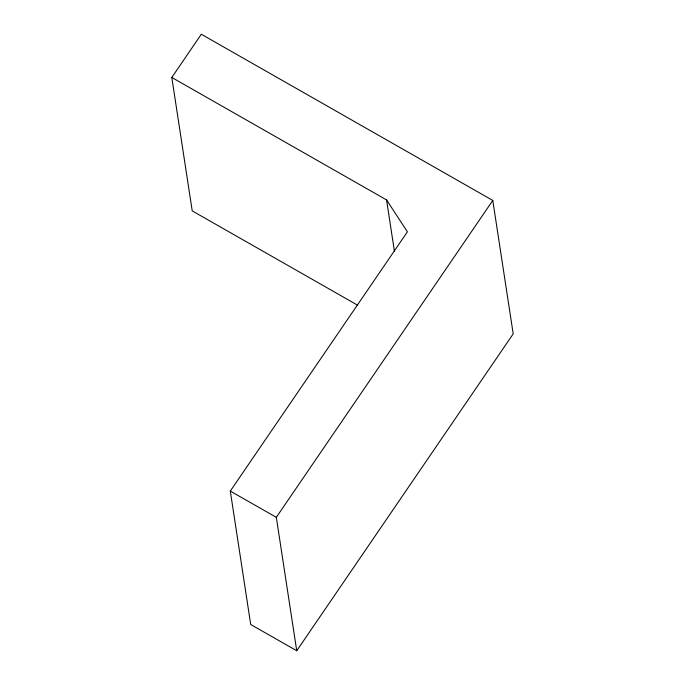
<?xml version="1.0" encoding="UTF-8"?>
<svg xmlns="http://www.w3.org/2000/svg" width="685" height="685" viewBox="0 0 685 685"><rect width="100%" height="100%" fill="white"/><g stroke="black" fill="none" stroke-linecap="round" stroke-linejoin="round"><path stroke-width="1.03" d="M171.798 77.465L201.321 34.25L492.78 200.44L513.202 333.86L296.733 650.75L250.71 624.506L230.297 491.085L407.404 231.813L386.563 199.917L171.798 77.465L192.22 210.886L357.707 305.245M296.733 650.75L276.32 517.329L492.78 200.44M230.297 491.085L276.32 517.329M386.563 199.917L394.44 251.395"/></g></svg>
